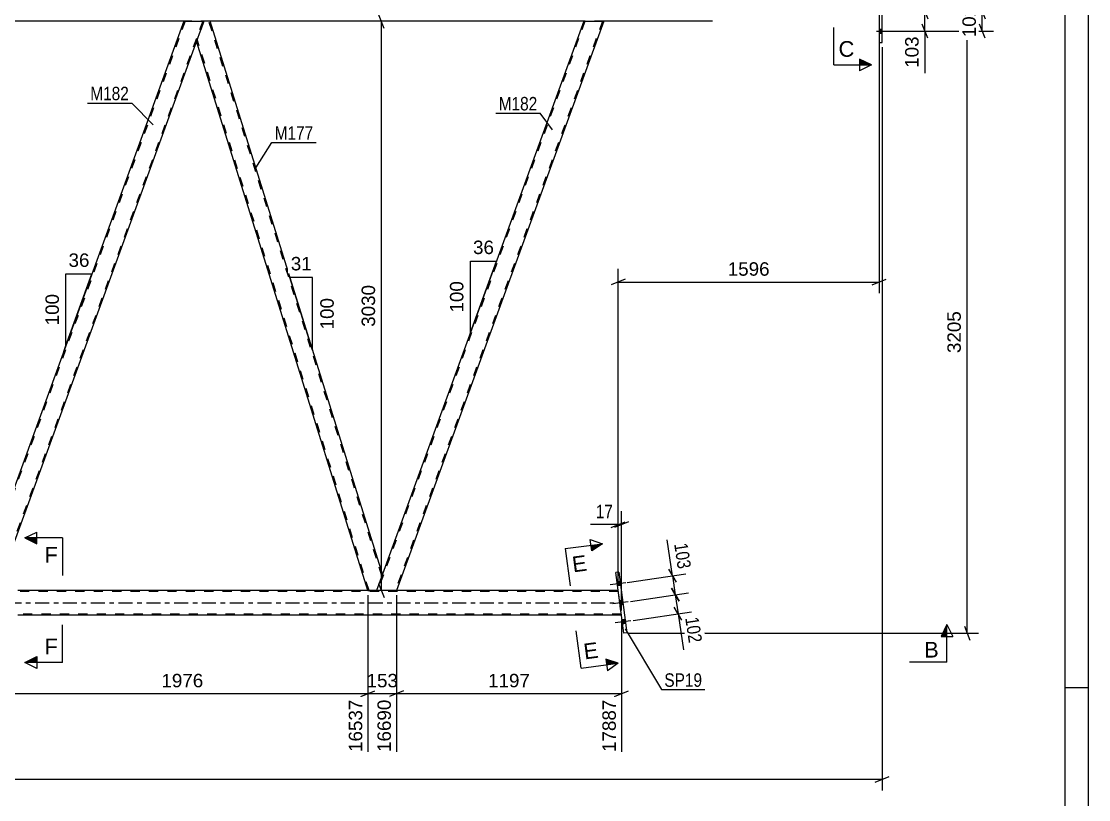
# Model space of a CAD drawing. Header units: millimetres. Extents: x 0 to 841, y 0 to 594.
# Drawn here: x 613.7 to 841, y 274.2 to 440 of the extents above; entities that cross this region are included whole.
import ezdxf

# ---------------------------------------------------------------- set-up
doc = ezdxf.new("R2010")
doc.units = ezdxf.units.MM
doc.linetypes.add('DXK_LINE_DOT2', pattern=[3.9198, 1.9599, -1.9599])
doc.linetypes.add('DXK_LINE_DOT3', pattern=[5.9187, 2.979, -0.9799, 0.9799, -0.9799])
doc.styles.add('Arial', font='ARIAL.TTF', dxfattribs={"height": 0.2})
doc.styles.add('Arial Narrow', font='ARIALN.TTF', dxfattribs={"height": 0.2})

# ---------------------------------------------------------------- blocks, each defined once
blk = doc.blocks.new('Unknown-317913800-1115')
at = {"color": 5, "linetype": 'Continuous'}
for p, q in [((841, 0), (841, 594)), ((836, 5), (836, 589)), ((841, 298), (836, 298))]:
    blk.add_line(p, q, dxfattribs=at)
blk = doc.blocks.new('Bolt-317913800-2902 - 2863')
at = {"linetype": 'Continuous'}
for points in [[(797.01, 445.62), (797.01, 446.5), (796.37, 446.5), (796.37, 445.62)], [(797.01, 445.62), (797.01, 446.5), (796.37, 446.5), (796.37, 445.62)], [(797.01, 445.62), (797.01, 446.5), (796.37, 446.5), (796.37, 445.62)], [(797.01, 441.52), (797.01, 442.4), (796.37, 442.4), (796.37, 441.52)], [(797.01, 441.52), (797.01, 442.4), (796.37, 442.4), (796.37, 441.52)], [(797.01, 437.42), (797.01, 438.3), (796.37, 438.3), (796.37, 437.42)], [(797.01, 437.42), (797.01, 438.3), (796.37, 438.3), (796.37, 437.42)], [(797.01, 437.42), (797.01, 438.3), (796.37, 438.3), (796.37, 437.42)]]:
    blk.add_hatch(color=1, dxfattribs=at).paths.add_polyline_path(points)
at = {"color": 1, "linetype": 'Continuous'}
for p, q in [((795.85, 446.06), (799.17, 446.06)), ((795.85, 446.06), (799.17, 446.06)), ((795.85, 446.06), (799.17, 446.06)), ((796.37, 446.5), (797.01, 446.5)), ((796.37, 446.5), (797.01, 446.5)), ((796.37, 446.5), (797.01, 446.5)), ((796.37, 445.62), (797.01, 445.62)), ((796.37, 445.62), (797.01, 445.62)), ((796.37, 445.62), (797.01, 445.62)), ((795.85, 441.96), (799.17, 441.96)), ((795.85, 441.96), (799.17, 441.96)), ((796.37, 442.4), (797.01, 442.4)), ((796.37, 442.4), (797.01, 442.4)), ((796.37, 441.52), (797.01, 441.52)), ((796.37, 441.52), (797.01, 441.52)), ((795.85, 437.86), (799.17, 437.86)), ((795.85, 437.86), (799.17, 437.86)), ((795.85, 437.86), (799.17, 437.86)), ((796.37, 438.3), (797.01, 438.3)), ((796.37, 438.3), (797.01, 438.3)), ((796.37, 438.3), (797.01, 438.3)), ((796.37, 437.42), (797.01, 437.42)), ((796.37, 437.42), (797.01, 437.42)), ((796.37, 437.42), (797.01, 437.42))]:
    blk.add_line(p, q, dxfattribs=at)
blk = doc.blocks.new('Part-317913800-2928 - 2863')
at = {"color": 2, "linetype": 'Continuous'}
for p, q in [((648.35, 439.96), (568.79, 439.96)), ((733.49, 439.96), (653.93, 439.96)), ((760.92, 439.96), (737.74, 439.96))]:
    blk.add_line(p, q, dxfattribs=at)
at = {"color": 7, "linetype": 'DXK_LINE_DOT2'}
for p, q in [((653.93, 439.96), (648.35, 439.96)), ((737.74, 439.96), (733.49, 439.96))]:
    blk.add_line(p, q, dxfattribs=at)
blk = doc.blocks.new('Part-317913800-3123 - 2863')
at = {"color": 7, "linetype": 'DXK_LINE_DOT2'}
for p, q in [((740.86, 318.5), (72.16, 318.5)), ((741.52, 313.46), (740.83, 318.74)), ((741.49, 313.7), (72.16, 313.7))]:
    blk.add_line(p, q, dxfattribs=at)
at = {"color": 2, "linetype": 'Continuous'}
for p, q in [((740.83, 318.74), (612.95, 318.74)), ((741.52, 313.46), (612.95, 313.46))]:
    blk.add_line(p, q, dxfattribs=at)
at = {"color": 7, "linetype": 'DXK_LINE_DOT3'}
blk.add_line((72.16, 316.1), (741.17, 316.1), dxfattribs=at)
blk = doc.blocks.new('Part-317913800-3282 - 2863')
at = {"color": 2, "linetype": 'Continuous'}
for p, q in [((796.37, 448.46), (796.37, 435.46)), ((797.01, 448.46), (796.37, 448.46)), ((797.01, 435.46), (797.01, 448.46)), ((796.37, 435.46), (797.01, 435.46))]:
    blk.add_line(p, q, dxfattribs=at)
blk = doc.blocks.new('Part-317913800-3382 - 2863')
at = {"color": 7, "linetype": 'DXK_LINE_DOT2'}
for p, q in [((648.61, 439.96), (604.49, 318.74)), ((652.35, 439.96), (608.23, 318.74)), ((648.61, 439.96), (648.63, 439.96)), ((652.61, 439.96), (651.06, 435.71)), ((605.99, 323.56), (604.23, 318.74)), ((610.25, 323.56), (608.49, 318.74)), ((608.49, 318.74), (604.23, 318.74))]:
    blk.add_line(p, q, dxfattribs=at)
at = {"color": 2, "linetype": 'Continuous'}
for p, q in [((648.35, 439.96), (605.99, 323.56)), ((648.35, 439.96), (652.61, 439.96)), ((651.06, 435.71), (610.25, 323.56))]:
    blk.add_line(p, q, dxfattribs=at)
blk = doc.blocks.new('Bolt-317913800-3045 - 2863')
at = {"linetype": 'Continuous'}
for points in [[(740.58, 320.6), (740.7, 319.73), (741.33, 319.81), (741.22, 320.68)], [(740.58, 320.6), (740.7, 319.73), (741.33, 319.81), (741.22, 320.68)], [(740.58, 320.6), (740.7, 319.73), (741.33, 319.81), (741.22, 320.68)], [(741.12, 316.53), (741.23, 315.66), (741.87, 315.75), (741.75, 316.62)], [(741.12, 316.53), (741.23, 315.66), (741.87, 315.75), (741.75, 316.62)], [(741.65, 312.47), (741.77, 311.6), (742.4, 311.68), (742.29, 312.55)], [(741.65, 312.47), (741.77, 311.6), (742.4, 311.68), (742.29, 312.55)], [(741.65, 312.47), (741.77, 311.6), (742.4, 311.68), (742.29, 312.55)]]:
    blk.add_hatch(color=1, dxfattribs=at).paths.add_polyline_path(points)
at = {"color": 1, "linetype": 'Continuous'}
for p, q in [((741.22, 320.68), (740.58, 320.6)), ((741.22, 320.68), (740.58, 320.6)), ((741.22, 320.68), (740.58, 320.6)), ((742.42, 320.4), (739.13, 319.96)), ((742.42, 320.4), (739.13, 319.96)), ((742.42, 320.4), (739.13, 319.96)), ((741.33, 319.81), (740.7, 319.73)), ((741.33, 319.81), (740.7, 319.73)), ((741.33, 319.81), (740.7, 319.73)), ((742.96, 316.33), (739.67, 315.9)), ((742.96, 316.33), (739.67, 315.9)), ((741.75, 316.62), (741.12, 316.53)), ((741.75, 316.62), (741.12, 316.53)), ((741.87, 315.75), (741.23, 315.66)), ((741.87, 315.75), (741.23, 315.66)), ((743.49, 312.27), (740.2, 311.83)), ((743.49, 312.27), (740.2, 311.83)), ((743.49, 312.27), (740.2, 311.83)), ((742.29, 312.55), (741.65, 312.47)), ((742.29, 312.55), (741.65, 312.47)), ((742.29, 312.55), (741.65, 312.47)), ((742.4, 311.68), (741.77, 311.6)), ((742.4, 311.68), (741.77, 311.6)), ((742.4, 311.68), (741.77, 311.6))]:
    blk.add_line(p, q, dxfattribs=at)
blk = doc.blocks.new('Part-317913800-3098 - 2863')
at = {"color": 2, "linetype": 'Continuous'}
for p, q in [((740.96, 322.63), (740.32, 322.54)), ((742.02, 309.65), (740.32, 322.54)), ((740.96, 322.63), (742.66, 309.74)), ((742.66, 309.74), (742.02, 309.65))]:
    blk.add_line(p, q, dxfattribs=at)
blk = doc.blocks.new('Part-317913800-3239 - 2863')
at = {"color": 7, "linetype": 'DXK_LINE_DOT2'}
for p, q in [((733.74, 439.96), (689.62, 318.74)), ((737.49, 439.96), (693.37, 318.74)), ((733.74, 439.96), (733.76, 439.96)), ((690.63, 322.21), (689.37, 318.74)), ((693.62, 318.74), (689.37, 318.74))]:
    blk.add_line(p, q, dxfattribs=at)
at = {"color": 2, "linetype": 'Continuous'}
for p, q in [((733.49, 439.96), (690.63, 322.21)), ((737.74, 439.96), (693.62, 318.74)), ((733.49, 439.96), (737.74, 439.96))]:
    blk.add_line(p, q, dxfattribs=at)
blk = doc.blocks.new('Part-317913800-3244 - 2863')
at = {"color": 2, "linetype": 'Continuous'}
for p, q in [((652.61, 439.96), (651.06, 435.71)), ((653.93, 439.96), (652.61, 439.96)), ((690.63, 322.21), (653.93, 439.96)), ((687.52, 318.74), (651.06, 435.71)), ((690.36, 321.46), (689.37, 318.74)), ((690.63, 322.21), (690.36, 321.46))]:
    blk.add_line(p, q, dxfattribs=at)
at = {"color": 7, "linetype": 'DXK_LINE_DOT2'}
for p, q in [((690.49, 321.84), (653.68, 439.96)), ((687.77, 318.74), (651.2, 436.08)), ((690.61, 322.15), (690.36, 321.46)), ((687.52, 318.74), (689.37, 318.74))]:
    blk.add_line(p, q, dxfattribs=at)
blk = doc.blocks.new('AngleDimension-317913800-3817 - 2863')
at = {"color": 7, "linetype": 'Continuous'}
for p, q in [((709.36, 388.89), (714.9, 388.89)), ((709.36, 373.67), (714.9, 388.89)), ((709.36, 373.67), (709.36, 388.89)), ((711.94, 380.75), (714.9, 388.89))]:
    blk.add_line(p, q, dxfattribs=at)
at = {"color": 0}
for points in [[(714.95, 389.79), (714.95, 393.99), (709.31, 393.99), (709.31, 389.79)], [(708.46, 385.21), (704.26, 385.21), (704.26, 377.34), (708.46, 377.34)]]:
    blk.add_wipeout(points, dxfattribs=at)
at = {"color": 3, "style": 'Arial'}
blk.add_text('36', height=2.865, dxfattribs=at).set_placement((709.91, 390.39))
blk.add_text('100', height=2.865, rotation=90.0002, dxfattribs=at).set_placement((707.86, 377.94))
blk = doc.blocks.new('StraightDimension-317913800-19729 - 2863')
at = {"color": 7, "linetype": 'Continuous'}
for p, q in [((740.83, 319.74), (740.83, 335.62)), ((741.52, 314.46), (741.52, 335.62)), ((739.33, 332.17), (742.33, 333.37)), ((743.02, 333.37), (740.02, 332.17)), ((740.83, 332.77), (741.52, 332.77))]:
    blk.add_line(p, q, dxfattribs=at)
at = {"color": 0}
blk.add_wipeout([(740.3, 333.52), (740.3, 337.72), (735.44, 337.72), (735.44, 333.52)], dxfattribs=at)
at = {"color": 7, "linetype": 'Continuous'}
blk.add_line((740.83, 332.77), (734.92, 332.77), dxfattribs=at)
blk.add_line((740.83, 332.77), (734.92, 332.77), dxfattribs=at)
at = {"color": 3, "style": 'Arial Narrow'}
blk.add_text('17', height=2.863, dxfattribs=at).set_placement((736.04, 334.12))
blk = doc.blocks.new('StraightDimension-317913800-4107 - 2863')
at = {"color": 7, "linetype": 'Continuous'}
for p, q in [((687.52, 317.74), (687.52, 284.35)), ((693.62, 317.74), (693.62, 284.35)), ((686.02, 296.17), (689.02, 297.37)), ((687.52, 296.77), (693.62, 296.77)), ((695.12, 297.37), (692.12, 296.17))]:
    blk.add_line(p, q, dxfattribs=at)
at = {"color": 0}
blk.add_wipeout([(694.51, 297.52), (694.51, 301.72), (686.64, 301.72), (686.64, 297.52)], dxfattribs=at)
at = {"color": 0, "linetype": 'Continuous'}
blk.add_wipeout([(693.02, 296.07), (688.82, 296.07), (688.82, 283.75), (693.02, 283.75)], dxfattribs=at)
at = {"color": 3, "style": 'Arial'}
blk.add_text('153', height=2.865, dxfattribs=at).set_placement((687.24, 298.12))
at = {"color": 3, "linetype": 'Continuous', "style": 'Arial'}
blk.add_text('16690', height=2.865, rotation=90.0002, dxfattribs=at).set_placement((692.42, 284.35))
blk = doc.blocks.new('StraightDimension-317913800-3490 - 2863')
at = {"color": 7, "linetype": 'Continuous'}
for p, q in [((796.37, 438.96), (796.37, 382.03)), ((740.83, 319.74), (740.83, 387.28)), ((742.33, 385.03), (739.33, 383.83)), ((740.83, 384.43), (796.37, 384.43)), ((794.87, 383.83), (797.87, 385.03))]:
    blk.add_line(p, q, dxfattribs=at)
at = {"color": 0}
blk.add_wipeout([(773.64, 385.18), (773.64, 389.38), (763.55, 389.38), (763.55, 385.18)], dxfattribs=at)
at = {"color": 3, "style": 'Arial'}
blk.add_text('1596', height=2.865, dxfattribs=at).set_placement((764.15, 385.78))
blk = doc.blocks.new('StraightDimension-317913800-3833 - 2863')
at = {"color": 7, "linetype": 'Continuous'}
for p, q in [((691, 438.46), (689.8, 441.46)), ((718.28, 439.96), (687.55, 439.96)), ((690.4, 318.74), (690.4, 439.96)), ((718.28, 318.74), (687.55, 318.74)), ((689.8, 320.24), (691, 317.24))]:
    blk.add_line(p, q, dxfattribs=at)
at = {"color": 0}
blk.add_wipeout([(689.65, 384.4), (685.45, 384.4), (685.45, 374.3), (689.65, 374.3)], dxfattribs=at)
at = {"color": 3, "style": 'Arial'}
blk.add_text('3030', height=2.865, rotation=90.0002, dxfattribs=at).set_placement((689.05, 374.9))
blk = doc.blocks.new('StraightDimension-317913800-3852 - 2863')
at = {"color": 7, "linetype": 'Continuous'}
for p, q in [((805.54, 443.46), (806.74, 440.46)), ((798.01, 441.96), (808.54, 441.96)), ((806.14, 437.86), (806.14, 441.96)), ((806.74, 436.36), (805.54, 439.36)), ((798.01, 437.86), (808.54, 437.86))]:
    blk.add_line(p, q, dxfattribs=at)
at = {"color": 0}
blk.add_wipeout([(805.39, 437.33), (801.19, 437.33), (801.19, 429.46), (805.39, 429.46)], dxfattribs=at)
at = {"color": 7, "linetype": 'Continuous'}
blk.add_line((806.14, 437.86), (806.14, 428.94), dxfattribs=at)
blk.add_line((806.14, 437.86), (806.14, 428.94), dxfattribs=at)
at = {"color": 3, "style": 'Arial'}
blk.add_text('103', height=2.865, rotation=90.0002, dxfattribs=at).set_placement((804.79, 430.06))
blk = doc.blocks.new('AngleDimension-317913800-3878 - 2863')
at = {"color": 7, "linetype": 'Continuous'}
for p, q in [((623.23, 386.16), (628.77, 386.16)), ((623.23, 370.94), (628.77, 386.16)), ((623.23, 370.94), (623.23, 386.16)), ((622.77, 369.66), (623.23, 370.94))]:
    blk.add_line(p, q, dxfattribs=at)
at = {"color": 0}
for points in [[(628.82, 387.06), (628.82, 391.26), (623.18, 391.26), (623.18, 387.06)], [(622.33, 382.48), (618.13, 382.48), (618.13, 374.61), (622.33, 374.61)]]:
    blk.add_wipeout(points, dxfattribs=at)
at = {"color": 3, "style": 'Arial'}
blk.add_text('36', height=2.865, dxfattribs=at).set_placement((623.78, 387.66))
blk.add_text('100', height=2.865, rotation=90.0002, dxfattribs=at).set_placement((621.73, 375.21))
blk = doc.blocks.new('AngleDimension-317913800-3889 - 2863')
at = {"color": 7, "linetype": 'Continuous'}
for p, q in [((675.75, 385.42), (670.93, 385.42)), ((675.75, 369.95), (670.93, 385.42)), ((675.75, 369.95), (675.75, 385.42)), ((675.77, 369.89), (675.75, 369.95))]:
    blk.add_line(p, q, dxfattribs=at)
at = {"color": 0}
for points in [[(676.16, 386.32), (676.16, 390.52), (670.51, 390.52), (670.51, 386.32)], [(680.85, 381.62), (676.65, 381.62), (676.65, 373.75), (680.85, 373.75)]]:
    blk.add_wipeout(points, dxfattribs=at)
at = {"color": 3, "style": 'Arial'}
blk.add_text('31', height=2.865, dxfattribs=at).set_placement((671.11, 386.92))
blk.add_text('100', height=2.865, rotation=90.0002, dxfattribs=at).set_placement((680.25, 374.35))
blk = doc.blocks.new('StraightDimension-317913800-4093 - 2863')
at = {"color": 7, "linetype": 'Continuous'}
for p, q in [((608.49, 317.74), (608.49, 284.35)), ((687.52, 317.74), (687.52, 284.35)), ((609.99, 297.37), (606.99, 296.17)), ((608.49, 296.77), (687.52, 296.77)), ((686.02, 296.17), (689.02, 297.37))]:
    blk.add_line(p, q, dxfattribs=at)
at = {"color": 0}
blk.add_wipeout([(653.05, 297.52), (653.05, 301.72), (642.96, 301.72), (642.96, 297.52)], dxfattribs=at)
at = {"color": 0, "linetype": 'Continuous'}
blk.add_wipeout([(686.92, 296.07), (682.72, 296.07), (682.72, 283.75), (686.92, 283.75)], dxfattribs=at)
at = {"color": 3, "style": 'Arial'}
blk.add_text('1976', height=2.865, dxfattribs=at).set_placement((643.56, 298.12))
at = {"color": 3, "linetype": 'Continuous', "style": 'Arial'}
blk.add_text('16537', height=2.865, rotation=90.0002, dxfattribs=at).set_placement((686.32, 284.35))
blk = doc.blocks.new('StraightDimension-317913800-4121 - 2863')
at = {"color": 7, "linetype": 'Continuous'}
for p, q in [((693.62, 317.74), (693.62, 284.35)), ((741.52, 312.46), (741.52, 284.35)), ((695.12, 297.37), (692.12, 296.17)), ((693.62, 296.77), (741.52, 296.77)), ((740.02, 296.17), (743.02, 297.37))]:
    blk.add_line(p, q, dxfattribs=at)
at = {"color": 0}
blk.add_wipeout([(722.62, 297.52), (722.62, 301.72), (712.52, 301.72), (712.52, 297.52)], dxfattribs=at)
at = {"color": 0, "linetype": 'Continuous'}
blk.add_wipeout([(740.92, 296.07), (736.72, 296.07), (736.72, 283.75), (740.92, 283.75)], dxfattribs=at)
at = {"color": 3, "style": 'Arial'}
blk.add_text('1197', height=2.865, dxfattribs=at).set_placement((713.12, 298.12))
at = {"color": 3, "linetype": 'Continuous', "style": 'Arial'}
blk.add_text('17887', height=2.865, rotation=90.0002, dxfattribs=at).set_placement((740.32, 284.35))
blk = doc.blocks.new('StraightDimension-317913800-4288 - 2863')
at = {"color": 7, "linetype": 'Continuous'}
for p, q in [((797.01, 434.46), (797.01, 276.12)), ((61.3, 278.52), (797.01, 278.52)), ((795.51, 277.92), (798.51, 279.12))]:
    blk.add_line(p, q, dxfattribs=at)
blk = doc.blocks.new('StraightDimension-317913800-19148 - 2863')
at = {"color": 7, "linetype": 'Continuous'}
for p, q in [((815.73, 436.36), (814.53, 439.36)), ((799.41, 437.86), (817.53, 437.86)), ((815.13, 309.65), (815.13, 437.86)), ((743.02, 309.65), (817.53, 309.65)), ((814.53, 311.15), (815.73, 308.15))]:
    blk.add_line(p, q, dxfattribs=at)
at = {"color": 0}
blk.add_wipeout([(814.38, 378.8), (810.18, 378.8), (810.18, 368.71), (814.38, 368.71)], dxfattribs=at)
at = {"color": 3, "style": 'Arial'}
blk.add_text('3205', height=2.865, rotation=90.0002, dxfattribs=at).set_placement((813.78, 369.31))
blk = doc.blocks.new('StraightDimension-317913800-19147 - 2863')
at = {"color": 7, "linetype": 'Continuous'}
for p, q in [((817.73, 443.46), (818.93, 440.46)), ((797.37, 441.96), (820.73, 441.96)), ((818.33, 437.86), (818.33, 441.96)), ((818.93, 436.36), (817.73, 439.36)), ((799.41, 437.86), (820.73, 437.86))]:
    blk.add_line(p, q, dxfattribs=at)
at = {"color": 0}
blk.add_wipeout([(817.58, 443.84), (813.38, 443.84), (813.38, 435.97), (817.58, 435.97)], dxfattribs=at)
at = {"color": 3, "style": 'Arial'}
blk.add_text('102', height=2.865, rotation=90.0002, dxfattribs=at).set_placement((816.98, 436.57))
blk = doc.blocks.new('StraightDimension-317913800-19586 - 2863')
at = {"color": 7, "linetype": 'Continuous'}
for p, q in [((743.44, 316.41), (755.79, 318.26)), ((752.16, 319.23), (753.79, 316.44)), ((752.98, 317.84), (753.58, 313.78)), ((743.98, 312.35), (756.4, 314.2)), ((754.4, 312.39), (752.77, 315.18))]:
    blk.add_line(p, q, dxfattribs=at)
at = {"color": 0}
blk.add_wipeout([(755.39, 306.76), (759.54, 307.38), (758.55, 313.99), (754.4, 313.37)], dxfattribs=at)
at = {"color": 7, "linetype": 'Continuous'}
blk.add_line((753.58, 313.78), (754.72, 306.13), dxfattribs=at)
blk.add_line((753.58, 313.78), (754.72, 306.13), dxfattribs=at)
at = {"color": 3, "style": 'Arial Narrow'}
blk.add_text('102', height=2.863, rotation=-81.509, dxfattribs=at).set_placement((755.08, 312.87))
blk = doc.blocks.new('StraightDimension-317913800-19587 - 2863')
at = {"color": 7, "linetype": 'Continuous'}
for p, q in [((751.56, 323.29), (753.18, 320.5)), ((742.76, 320.46), (755.19, 322.31)), ((752.37, 321.89), (752.98, 317.84)), ((743.44, 316.41), (755.79, 318.26)), ((753.79, 316.44), (752.16, 319.23))]:
    blk.add_line(p, q, dxfattribs=at)
at = {"color": 0}
blk.add_wipeout([(753.03, 322.52), (757.19, 323.14), (756.2, 329.76), (752.05, 329.14)], dxfattribs=at)
at = {"color": 7, "linetype": 'Continuous'}
blk.add_line((752.37, 321.89), (751.23, 329.54), dxfattribs=at)
blk.add_line((752.37, 321.89), (751.23, 329.54), dxfattribs=at)
at = {"color": 3, "style": 'Arial Narrow'}
blk.add_text('103', height=2.863, rotation=-81.509, dxfattribs=at).set_placement((752.73, 328.63))
blk = doc.blocks.new('Mark-317913800-3094 - 2863')
at = {"color": 0}
blk.add_wipeout([(758.69, 298.23), (758.69, 301.23), (750.65, 301.23), (750.65, 298.23)], dxfattribs=at)
blk.add_wipeout([(758.69, 298.23), (758.69, 301.23), (750.65, 301.23), (750.65, 298.23)], dxfattribs=at)
at = {"color": 30, "linetype": 'Continuous'}
for p, q in [((742.31, 310.56), (750.05, 297.63)), ((750.05, 297.63), (759.29, 297.63))]:
    blk.add_line(p, q, dxfattribs=at)
at = {"color": 3, "style": 'Arial Narrow'}
blk.add_text('SP19', height=2.863, dxfattribs=at).set_placement((750.65, 298.23))
blk = doc.blocks.new('SectionMark-317913800-4364 - 2863')
at = {"color": 6, "linetype": 'Continuous'}
for p, q in [((810.83, 303.46), (810.83, 311.46)), ((810.83, 311.46), (812.08, 308.96))]:
    blk.add_line(p, q, dxfattribs=at)
at = {"color": 0, "linetype": 'Continuous'}
blk.add_wipeout([(809.08, 304.46), (809.08, 307.96), (805.97, 307.96), (805.97, 304.46)], dxfattribs=at)
at = {"linetype": 'Continuous'}
blk.add_hatch(color=6, dxfattribs=at).paths.add_polyline_path([(810.83, 308.96), (809.58, 308.96), (810.83, 311.46)])
at = {"color": 6, "linetype": 'Continuous'}
for p, q in [((810.83, 311.46), (809.58, 308.96)), ((809.58, 308.96), (812.08, 308.96)), ((810.83, 303.46), (802.83, 303.46))]:
    blk.add_line(p, q, dxfattribs=at)
at = {"color": 3, "linetype": 'Continuous', "style": 'Arial'}
blk.add_text('B', height=3.34, dxfattribs=at).set_placement((805.97, 304.46))
blk = doc.blocks.new('Mark-317913800-3235 - 2863')
at = {"color": 0}
blk.add_wipeout([(723.61, 420.99), (723.61, 423.99), (715.38, 423.99), (715.38, 420.99)], dxfattribs=at)
blk.add_wipeout([(723.61, 420.99), (723.61, 423.99), (715.38, 423.99), (715.38, 420.99)], dxfattribs=at)
at = {"color": 30, "linetype": 'Continuous'}
for p in [(714.78, 420.39), (726.82, 416.87)]:
    blk.add_line(p, (724.21, 420.39), dxfattribs=at)
at = {"color": 3, "style": 'Arial Narrow'}
blk.add_text('M182', height=2.863, dxfattribs=at).set_placement((715.38, 420.99))
blk = doc.blocks.new('Mark-317913800-3240 - 2863')
at = {"color": 0}
blk.add_wipeout([(675.9, 414.74), (675.9, 417.74), (667.67, 417.74), (667.67, 414.74)], dxfattribs=at)
blk.add_wipeout([(675.9, 414.74), (675.9, 417.74), (667.67, 417.74), (667.67, 414.74)], dxfattribs=at)
at = {"color": 30, "linetype": 'Continuous'}
for p, q in [((663.65, 408.76), (667.07, 414.14)), ((667.07, 414.14), (676.5, 414.14))]:
    blk.add_line(p, q, dxfattribs=at)
at = {"color": 3, "style": 'Arial Narrow'}
blk.add_text('M177', height=2.863, dxfattribs=at).set_placement((667.67, 414.74))
blk = doc.blocks.new('Mark-317913800-3378 - 2863')
at = {"color": 0}
blk.add_wipeout([(636.64, 423.16), (636.64, 426.16), (628.41, 426.16), (628.41, 423.16)], dxfattribs=at)
blk.add_wipeout([(636.64, 423.16), (636.64, 426.16), (628.41, 426.16), (628.41, 423.16)], dxfattribs=at)
at = {"color": 30, "linetype": 'Continuous'}
for p in [(627.81, 422.56), (641.78, 417.92)]:
    blk.add_line(p, (637.24, 422.56), dxfattribs=at)
at = {"color": 3, "style": 'Arial Narrow'}
blk.add_text('M182', height=2.863, dxfattribs=at).set_placement((628.41, 423.16))
blk = doc.blocks.new('SectionMark-317913800-4368 - 2863')
at = {"color": 6, "linetype": 'Continuous'}
for p, q in [((786.74, 457.04), (794.74, 457.04)), ((792.24, 458.29), (794.74, 457.04)), ((786.74, 430.66), (794.74, 430.66)), ((794.74, 430.66), (792.24, 429.41))]:
    blk.add_line(p, q, dxfattribs=at)
at = {"color": 0, "linetype": 'Continuous'}
for points in [[(791.11, 451.79), (791.11, 455.29), (787.74, 455.29), (787.74, 451.79)], [(791.11, 432.41), (791.11, 435.91), (787.74, 435.91), (787.74, 432.41)]]:
    blk.add_wipeout(points, dxfattribs=at)
at = {"linetype": 'Continuous'}
for points in [[(792.24, 455.79), (792.24, 457.04), (794.74, 457.04)], [(792.24, 430.66), (792.24, 431.91), (794.74, 430.66)]]:
    blk.add_hatch(color=6, dxfattribs=at).paths.add_polyline_path(points)
at = {"color": 6, "linetype": 'Continuous'}
for p, q in [((786.74, 457.04), (786.74, 449.04)), ((792.24, 455.79), (792.24, 458.29)), ((794.74, 457.04), (792.24, 455.79)), ((786.74, 430.66), (786.74, 438.66)), ((794.74, 430.66), (792.24, 431.91)), ((792.24, 431.91), (792.24, 429.41))]:
    blk.add_line(p, q, dxfattribs=at)
at = {"color": 3, "linetype": 'Continuous', "style": 'Arial'}
for p in [(787.74, 451.79), (787.74, 432.41)]:
    blk.add_text('C', height=3.34, dxfattribs=at).set_placement(p)
blk = doc.blocks.new('SectionMark-317913800-4374 - 2863')
at = {"linetype": 'Continuous'}
for points in [[(617.01, 329.93), (617.01, 328.68), (614.51, 329.93)], [(617.01, 304.65), (617.01, 303.4), (614.51, 303.4)]]:
    blk.add_hatch(color=6, dxfattribs=at).paths.add_polyline_path(points)
at = {"color": 6, "linetype": 'Continuous'}
for p, q in [((614.51, 329.93), (617.01, 331.18)), ((622.51, 329.93), (614.51, 329.93)), ((614.51, 329.93), (617.01, 328.68)), ((617.01, 328.68), (617.01, 331.18)), ((614.51, 303.4), (617.01, 304.65)), ((617.01, 304.65), (617.01, 302.15)), ((622.51, 303.4), (614.51, 303.4)), ((617.01, 302.15), (614.51, 303.4))]:
    blk.add_line(p, q, dxfattribs=at)
at = {"color": 0, "linetype": 'Continuous'}
for points in [[(621.51, 324.68), (621.51, 328.18), (618.66, 328.18), (618.66, 324.68)], [(621.51, 305.15), (621.51, 308.65), (618.66, 308.65), (618.66, 305.15)]]:
    blk.add_wipeout(points, dxfattribs=at)
at = {"color": 6, "linetype": 'Continuous'}
for p, q in [((622.51, 329.93), (622.51, 321.93)), ((622.51, 303.4), (622.51, 311.4))]:
    blk.add_line(p, q, dxfattribs=at)
at = {"color": 3, "linetype": 'Continuous', "style": 'Arial'}
for p in [(618.66, 324.68), (618.66, 305.15)]:
    blk.add_text('F', height=3.34, dxfattribs=at).set_placement(p)
blk = doc.blocks.new('SectionMark-317913800-20468 - 2863')
at = {"linetype": 'Continuous'}
blk.add_hatch(color=6, dxfattribs=at).paths.add_polyline_path([(738.37, 302.9), (738.21, 304.14), (740.85, 303.23)])
at = {"color": 6, "linetype": 'Continuous'}
for p, q in [((734.85, 329.62), (737.5, 328.71)), ((729.56, 327.67), (737.5, 328.71)), ((740.85, 303.23), (738.21, 304.14)), ((738.21, 304.14), (738.53, 301.66)), ((740.85, 303.23), (738.53, 301.66))]:
    blk.add_line(p, q, dxfattribs=at)
at = {"color": 0, "linetype": 'Continuous'}
for points in [[(734.32, 323), (733.87, 326.47), (730.78, 326.06), (731.24, 322.59)], [(736.77, 304.46), (736.31, 307.93), (733.22, 307.52), (733.68, 304.05)]]:
    blk.add_wipeout(points, dxfattribs=at)
at = {"linetype": 'Continuous'}
blk.add_hatch(color=6, dxfattribs=at).paths.add_polyline_path([(735.18, 327.15), (735.02, 328.39), (737.5, 328.71)])
at = {"color": 6, "linetype": 'Continuous'}
for p, q in [((735.18, 327.15), (734.85, 329.62)), ((729.56, 327.67), (730.61, 319.74)), ((737.5, 328.71), (735.18, 327.15)), ((732.92, 302.18), (731.87, 310.12)), ((732.92, 302.18), (740.85, 303.23))]:
    blk.add_line(p, q, dxfattribs=at)
at = {"color": 3, "linetype": 'Continuous', "style": 'Arial'}
for p in [(731.24, 322.59), (733.68, 304.05)]:
    blk.add_text('E', height=3.34, rotation=7.5, dxfattribs=at).set_placement(p)

msp = doc.modelspace()

# ---------------------------------------------------------------- block references
for name in ['Unknown-317913800-1115', 'Part-317913800-3282 - 2863', 'Bolt-317913800-2902 - 2863', 'Part-317913800-2928 - 2863', 'Part-317913800-3382 - 2863', 'Part-317913800-3244 - 2863', 'Part-317913800-3239 - 2863', 'Bolt-317913800-3045 - 2863', 'Part-317913800-3098 - 2863', 'Part-317913800-3123 - 2863']:
    msp.add_blockref(name, (0, 0))

# ---------------------------------------------------------------- next in the draw order: block references
for name in ['AngleDimension-317913800-3817 - 2863', 'AngleDimension-317913800-3878 - 2863', 'AngleDimension-317913800-3889 - 2863', 'StraightDimension-317913800-19729 - 2863', 'StraightDimension-317913800-4107 - 2863']:
    msp.add_blockref(name, (0, 0))

# ---------------------------------------------------------------- next in the draw order: block references
for name in ['StraightDimension-317913800-3833 - 2863', 'StraightDimension-317913800-3490 - 2863']:
    msp.add_blockref(name, (0, 0))

# ---------------------------------------------------------------- next in the draw order: block references
for name in ['StraightDimension-317913800-3852 - 2863', 'StraightDimension-317913800-4093 - 2863', 'StraightDimension-317913800-4121 - 2863']:
    msp.add_blockref(name, (0, 0))

# ---------------------------------------------------------------- next in the draw order: block references
msp.add_blockref('StraightDimension-317913800-4288 - 2863', (0, 0))

# ---------------------------------------------------------------- next in the draw order: block references
for name in ['StraightDimension-317913800-19148 - 2863', 'Mark-317913800-3378 - 2863', 'Mark-317913800-3235 - 2863', 'Mark-317913800-3240 - 2863']:
    msp.add_blockref(name, (0, 0))

# ---------------------------------------------------------------- next in the draw order: block references
for name in ['SectionMark-317913800-4368 - 2863', 'StraightDimension-317913800-19147 - 2863', 'StraightDimension-317913800-19586 - 2863']:
    msp.add_blockref(name, (0, 0))

# ---------------------------------------------------------------- next in the draw order: block references
for name in ['StraightDimension-317913800-19587 - 2863', 'Mark-317913800-3094 - 2863']:
    msp.add_blockref(name, (0, 0))

# ---------------------------------------------------------------- next in the draw order: block references
msp.add_blockref('SectionMark-317913800-4364 - 2863', (0, 0))

# ---------------------------------------------------------------- next in the draw order: block references
for name in ['SectionMark-317913800-4374 - 2863', 'SectionMark-317913800-20468 - 2863']:
    msp.add_blockref(name, (0, 0))

doc.saveas('drawing.dxf')
